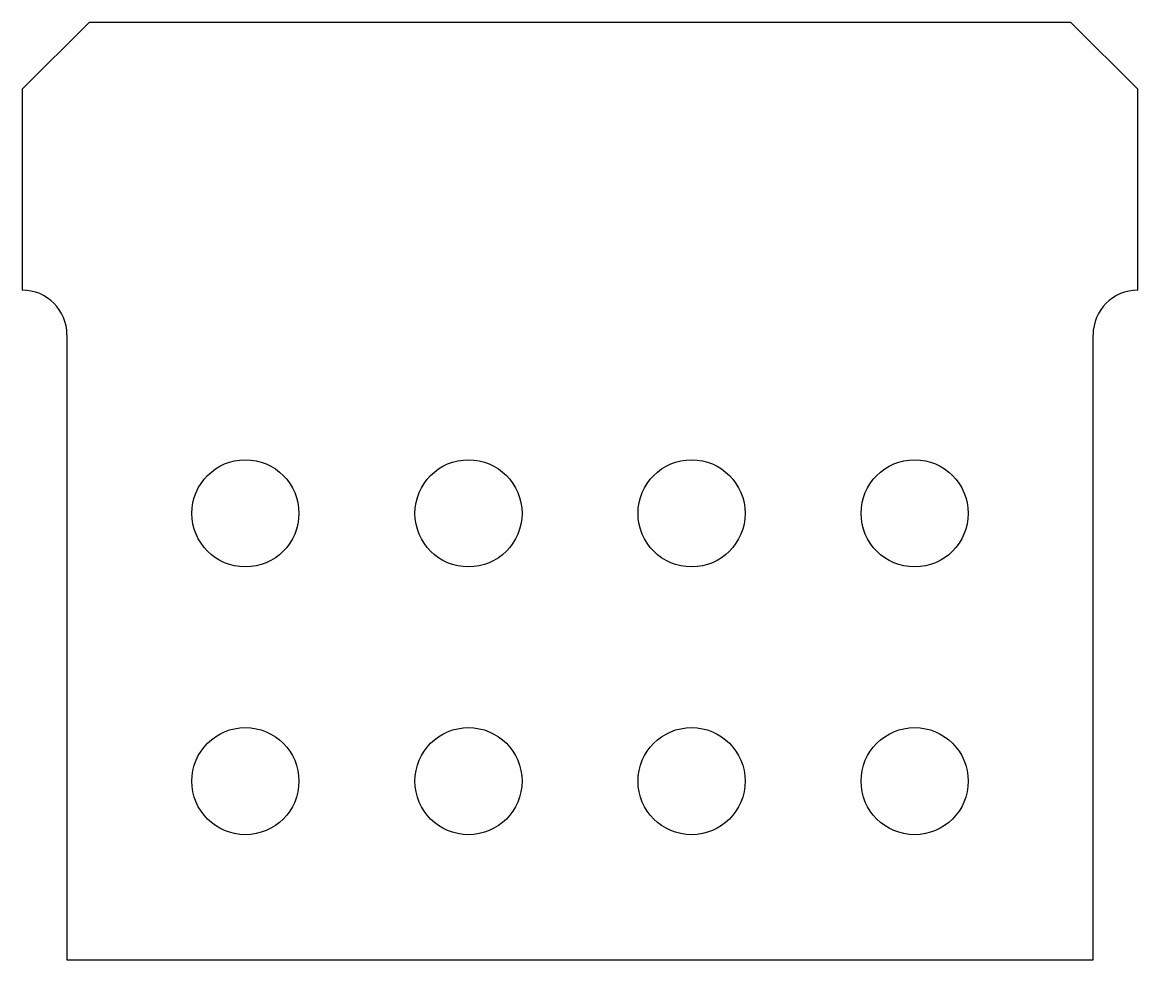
# Model space of a CAD drawing. Header units: millimetres. Extents: x 1141 to 1391, y 738 to 948.
import ezdxf

# ---------------------------------------------------------------- set-up
doc = ezdxf.new("R2010")
doc.units = ezdxf.units.MM

msp = doc.modelspace()

# ---------------------------------------------------------------- linework, layer by layer
for p, q in [((1141.5, 932.8), (1156.5, 947.8)), ((1376.5, 947.8), (1156.5, 947.8)), ((1376.5, 947.8), (1391.5, 932.8)), ((1141.5, 932.8), (1141.5, 887.8)), ((1391.5, 887.8), (1391.5, 932.8)), ((1141.5, 887.8), (1141.5, 887.8)), ((1391.5, 887.8), (1391.5, 887.8)), ((1151.5, 877.8), (1151.5, 737.8)), ((1381.5, 737.8), (1381.5, 877.8)), ((1151.5, 737.8), (1381.5, 737.8))]:
    msp.add_line(p, q)
for centre in [(1191.5, 837.8), (1241.5, 837.8), (1291.5, 837.8), (1341.5, 837.8), (1191.5, 777.8), (1241.5, 777.8), (1291.5, 777.8), (1341.5, 777.8)]:
    msp.add_circle(centre, 12)
for centre, start, end in [((1141.5, 877.8), 0, 90), ((1391.5, 877.8), 90, 180)]:
    msp.add_arc(centre, 10, start, end)

doc.saveas('drawing.dxf')
